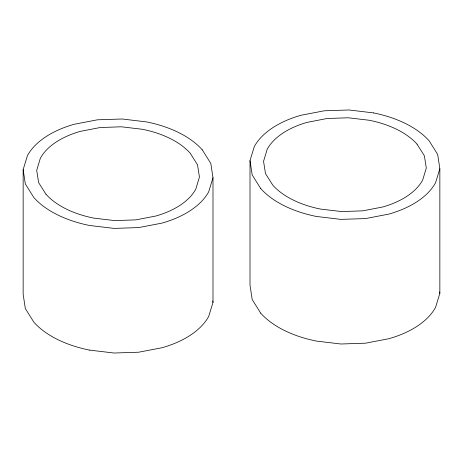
<?xml version="1.0" encoding="UTF-8"?>
<svg xmlns="http://www.w3.org/2000/svg" width="463" height="463" viewBox="0 0 463 463"><rect width="100%" height="100%" fill="white"/><g stroke="black" fill="none" stroke-linecap="round" stroke-linejoin="round"><path stroke-width="0.69" d="M89.556 350.109A99.244 57.302 0 0 1 33.834 322.144L25.326 308.549L23.15 294.254L23.15 169.632L27.439 155.609A90.922 52.493 0 0 1 74.138 124.287L97.444 119.807L122.151 118.997L146.58 121.914A99.244 57.302 0 0 1 202.308 149.873M202.314 149.867L210.815 163.468L212.992 177.763L208.703 191.786A90.922 52.493 0 0 1 162.004 223.108L138.697 227.588L113.991 228.398L89.562 225.481A99.244 57.302 0 0 1 33.834 197.522L25.326 183.927L23.15 169.632M260.686 313.133L252.185 299.532L250.008 285.237L250.008 160.609L254.297 146.592A90.922 52.493 0 0 1 300.996 115.264L324.303 110.79L349.009 109.98L373.438 112.897M212.992 177.763L212.992 302.391L208.703 316.408A90.922 52.493 0 0 1 162.004 347.736L138.697 352.21L113.991 353.02L89.562 350.103M373.444 112.891A99.244 57.302 0 0 1 429.166 140.856L437.674 154.451L439.85 168.746L435.561 182.763A90.922 52.493 0 0 1 388.862 214.091L365.556 218.571L340.849 219.381L316.42 216.464A99.244 57.302 0 0 1 260.692 188.505M439.85 168.746L439.85 293.368L435.561 307.391A90.922 52.493 0 0 1 388.862 338.713L365.556 343.193L340.849 344.003L316.42 341.086A99.244 57.302 0 0 1 260.692 313.127M417.03 144.138L424.374 155.782L426.301 168.034L422.678 180.055A77.94 44.998 0 0 1 382.785 206.973L362.83 210.844L341.659 211.574L320.709 209.108A85.065 49.113 0 0 1 272.834 185.217L265.484 173.579L263.557 161.327L267.18 149.3A77.94 44.998 0 0 1 307.073 122.382L327.028 118.511L348.199 117.781L369.15 120.247A85.065 49.113 0 0 1 417.024 144.138M45.97 194.24L38.626 182.596L36.699 170.343L40.322 158.317A77.94 44.998 0 0 1 80.215 131.399L100.17 127.533L121.341 126.798L142.291 129.27A85.065 49.113 0 0 1 190.166 153.155L197.516 164.799L199.443 177.051L195.82 189.078A77.94 44.998 0 0 1 155.927 215.995L135.972 219.867L114.801 220.596L93.85 218.131A85.065 49.113 0 0 1 45.976 194.24M260.686 188.505L252.185 174.91L250.008 160.609M439.63 291.939L439.85 293.368M212.772 300.962L212.992 302.391"/></g></svg>
